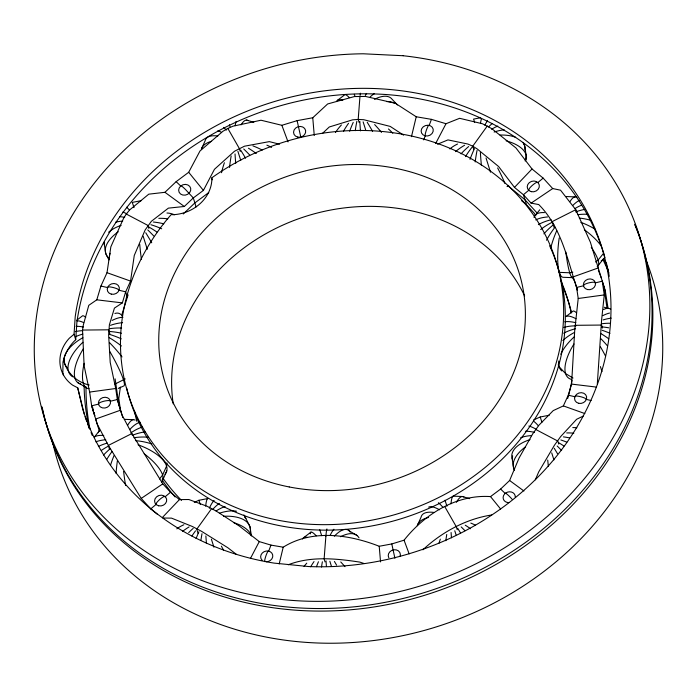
<?xml version="1.0" encoding="UTF-8"?>
<svg xmlns="http://www.w3.org/2000/svg" width="697" height="697" viewBox="0 0 697 697"><rect width="100%" height="100%" fill="white"/><g stroke="black" fill="none" stroke-linecap="round" stroke-linejoin="round"><path stroke-width="1.05" d="M608.019 308.091L605.353 291.198L590.368 242.173L575.766 209.701L560.545 190.194L552.704 188.556L543.146 178.11L532.029 168.979L515.954 147.947L491.76 128.631L482.524 123.778L459.619 118.307L446.002 123.718L431.452 119.353L416.231 116.765L395.399 103.304L365.516 96.447L354.416 96.552L327.651 103.958L312.761 117.758L297.114 120.651L281.867 125.303L261 120.224L232.99 126.183L227.832 128.431L222.988 131.228L199.987 150.996L188.687 172.29L176.141 181.656L164.945 192.302L148.775 194.167L129.694 209.884L126.279 214.04L123.474 218.51L110.849 246.808L107.016 272.701L100.934 286.031L96.796 299.823L88.789 305.321L83.291 325.116L82.542 330.064L84.11 365.725L89.643 392.071L91.647 405.802L99.392 431.199M279.593 144.209L269.321 141.622L244.473 146.204L234.48 151.249L214.441 169.301L203.402 190.403L193.313 197.931L184.313 206.486L168.378 208.133L151.388 221.297L145.168 229.923L134.26 255.477L130.566 281.091L125.669 291.808L122.341 302.899L114.421 308.109L109.385 324.863L108.619 334.76L110.213 362.44L115.711 388.499L117.323 399.538L121.914 414.767L131.846 433.569L162.819 483.849L170.504 492.256L179.434 499.601L188.852 499.522L206.965 506.214L216.201 511.067L239.515 526.174L259.267 541.595L270.967 545.106L283.209 547.189C312.056 529.058 349.075 534.433 379.22 546.265L391.792 543.939L404.06 540.201C424.578 514.238 456.422 494.26 490.522 496.595L500.612 489.067L509.612 480.503L519.108 457.946L532.735 433.822L538.947 425.196L553.226 410.603L563.359 405.907L568.255 395.182L571.575 384.099L574.729 330.256L578.214 298.49L576.602 287.452L583.467 285.779L584.391 284.472A12.137 6.02 -12.6 0 1 593.861 282.163L595.404 282.869L602.269 281.187L605.353 291.198M264.747 561.616L264.843 559.525A12.137 3.363 -76.9 0 1 267.979 551.214L268.693 551.135L270.967 545.106M597.312 384.003L601.589 320.106L604.273 294.918L602.269 281.187M74.048 334.238L75.206 316.821A271.856 235.908 -17.1 0 1 375.509 88.571A271.856 235.908 -17.1 0 1 608.908 338.298A271.856 235.908 -17.1 0 1 308.605 566.548L274.06 563.106A271.856 235.908 -17.1 0 1 82.716 409.095L77.716 387.828L72.61 385.145A38.082 33.047 -17.1 0 1 69.308 338.228L74.048 334.238L75.729 339.709C69.291 345.634 64.96 353.562 63 362.048L62.861 372.546L63.471 375.509M75.729 339.709L76.888 322.293A271.856 235.908 -17.1 0 1 328.121 96.073A271.856 235.908 -17.1 0 1 604.909 257.602M325.926 535.679L324.122 558.942L325.046 561.93M359.992 96.177L358.188 119.44L359.112 122.437M120.389 387.088L118.786 398.51L120.398 409.548L117.323 399.538L110.448 401.211A6.142 5.332 -17.1 0 1 102.511 407.911A6.142 5.332 -17.1 0 1 100.49 398.884A6.142 5.332 -17.1 0 1 110.448 401.211L108.906 400.514A12.137 6.02 -12.6 0 0 99.444 402.822L98.512 404.129L91.647 405.802L94.731 415.813L94.261 412.641M108.932 259.911L105.744 253.464L104.289 244.333L104.576 242.26M166.992 462.991L166.566 466.11L162.619 475.023L159.447 478.97M525.216 161.007L526.078 154.778L524.623 145.656L523.264 142.894M514.56 469.9L513.645 468.062L512.199 458.931L512.626 455.821M279.192 563.943L283.209 547.189M411.465 136.664L416.231 116.765M121.513 315.793L128.091 294.883M423.715 139.879L425.231 135.854L425.327 133.763A12.137 3.363 -76.9 0 1 428.455 125.46L429.178 125.382L431.452 119.353M535.322 479.832L538.711 471.904L554.429 445.235L560.641 436.61L576.637 419.272L583.171 416.1M162.967 479.51L166.775 470.902M435.642 143.512L446.002 123.718M250.389 558.567L259.267 541.595M211.383 508.923L196.772 529.197L198 533.188M487.342 125.922L472.74 146.196L473.655 149.193M99.784 430.31L94.295 437.141A40.696 14.428 31.5 0 1 103.775 435.477M536.098 214.336L539.757 209.788M603.785 253.011L598.087 260.103L595.604 262.002M602.705 259.859L597.216 266.69A40.696 10.263 45.8 0 0 591.274 247.357M422.879 549.811C441.741 532.212 466.023 518.873 491.673 514.987M162.619 517.252L179.434 499.601M576.602 287.452L577.525 290.457C567.776 260.887 561.625 227.449 538.746 204.552L531.105 203.141L523.421 194.742L514.482 187.397L532.029 168.979M183.241 213.979L194.855 202.932L208.734 192.572M322.371 133.502L329.272 126.993L352.612 119.823L358.188 119.44L363.712 119.71L390.198 126.41L403.58 135.148M120.555 410.185L95.681 419.036L97.118 423.898L108.349 445.418L141.221 498.433L150.779 508.88L156.05 504.436L156.694 502.624A12.137 5.419 -46.5 0 1 163.969 496.491L165.224 496.7L170.504 492.256M543.146 178.11L537.866 182.562L536.612 182.353A12.137 5.419 -46.5 0 0 529.337 188.486L528.701 190.29L523.421 194.742L526.496 204.744L534.181 213.151L535.871 215.826M211.688 178.014L212.602 177.273A223.99 194.376 -17.1 0 1 559.761 275.481A223.99 194.376 -17.1 0 1 287.504 521.861A223.99 194.376 -17.1 0 1 170.469 215.408L171.288 214.571L173.056 214.702A38.082 33.047 -17.1 0 0 211.862 179.591L211.688 178.014L212.245 179.835M337.636 100.211L344.806 94.74A40.696 5.402 59.4 0 1 349.354 97.624M76.992 320.062L82.568 315.802A40.696 5.402 59.4 0 1 85.748 317.388M125.268 378.933L114.9 384.082M507.05 186.613L508.714 185.35M303.735 537.614L310.914 532.142M531.105 203.141L552.704 188.556M141.221 498.433L162.819 483.849M288.253 564.762C310.975 555.945 336.259 558.506 359.835 562.113L363.895 563.472M118.263 388.421L123.848 385.929A40.696 5.402 59.4 0 0 109.856 351.541M194.263 502.363L198.915 500.28L207.933 498.529A40.696 5.062 85.5 0 0 205.685 506.188M533.675 419.908L540.192 416.998L549.21 415.238M437.507 144.218L447.971 139.897L467.914 144.052L472.74 146.196L477.149 148.905L498.634 166.557L514.482 187.397M573.361 276.814L598.244 267.953M480.573 117.749L473.568 119.109L474.674 122.402M141.299 200.64L132.291 202.4L134.033 207.636M572.838 272.161L569.719 272.771L559.29 272.37M578.214 298.49L604.273 294.918M89.643 392.071L115.711 388.499M82.542 330.064L108.636 329.812L109.865 333.802M575.478 325.307L601.572 325.055L602.496 328.043M162.959 518.028L171.532 518.132L192.355 526.488L201.59 531.341L227.867 547.764L236.222 554.228M566.156 196.537L575.191 196.894M124.354 419.341L133.388 419.69M96.796 299.823L122.341 302.899M571.575 384.099L596.066 387.044M100.934 286.031L107.547 287.573L108.427 286.85A12.137 5.01 20.7 0 1 117.549 288.976L119.048 290.266L125.669 291.808L127.211 296.809M568.255 395.182L574.868 396.732L575.748 396.001A12.137 5.01 20.7 0 1 584.87 398.135L586.369 399.416L591.1 400.522M246.32 120.076L253.821 122.236M604.264 307.272L608.011 308.353M89.199 385.014C76.766 382.305 65.466 371.963 63.758 359.068M469.752 498.669L462.25 496.508L453.224 496.159A40.696 5.062 85.5 0 0 450.976 503.818M563.359 405.907L584.853 413.565M107.016 272.701L130.566 281.091M126.279 214.04L147.973 225.453L148.897 228.442M536.141 429.666L557.835 441.079L558.759 444.076M573.004 378.035L565.546 373.575L559.081 366.683L558.175 364.836M349.188 530.844L357.291 535.697M77.472 382.374L85.574 387.227M164.945 192.302L184.313 206.486M509.612 480.503L523.926 490.993M508.052 185.846L524.963 199.743L537.317 213.256M521.626 200.745L526.496 204.744M150.779 508.88L157.13 514.098M176.141 181.656L180.732 186.012A6.142 5.332 -17.1 0 1 190.69 188.338A6.142 5.332 -17.1 0 1 182.753 195.029A6.142 5.332 -17.1 0 1 180.732 186.012L181.246 185.785A12.137 2.657 49.9 0 1 187.58 191.788L193.313 197.931L196.084 206.931M500.612 489.067L505.203 493.415L505.717 493.197A12.137 2.657 49.9 0 1 512.051 499.191M397.429 104.951L391.191 98.294A40.696 17.425 -51.3 0 0 374.42 99.34M244.447 517L245.884 518.533L249.979 526.827L251.434 535.949A40.696 19.577 -0.5 0 0 233.504 522.567M490.522 496.595L500.559 508.941M188.687 172.29L203.402 190.403M227.832 128.431L239.315 148.452L240.238 151.441M444.799 506.667L456.282 526.688L457.206 529.685M572.15 276.84L575.086 282.233L576.445 286.815M598.357 270.253L601.319 277.964M281.867 125.303L288.053 141.909M404.06 540.201L409.148 553.88M540.192 416.998L541.944 422.234M198.915 500.28L200.344 504.55M354.303 94.287L354.939 96.238M445 500.228L446.951 506.249M229.383 124.772L230.019 126.723M319.766 529.737L321.7 535.697M486.036 158.001L490.505 172.194M553.932 459.898L551.71 452.867M363.12 121.844L365.664 129.886M454.766 530.774L456.038 534.791M237.886 151.327L240.744 160.371M329.855 561.259L331.441 566.278M143.173 236.257L147.294 249.317M211.391 539.164L213.918 547.197M600.413 366.605L601.981 371.623M576.689 212.69L575.766 209.701L552.268 221.55L554.115 227.536M132.456 435.564L131.846 433.569L108.349 445.418L109.577 449.408M77.716 387.828L84.398 414.567M122.838 417.625L118.856 404.539L115.11 378.854M300.79 137.056L297.114 120.651M394.911 558.271L391.792 543.939M603.811 286.197L607.052 308.405M92.727 407.632L93.189 410.803M379.22 546.265L380.545 561.921M312.761 117.758L314.26 135.514M562.157 285.143A223.99 194.376 -17.1 0 1 571.435 312.195M175.104 496.978A223.99 194.376 -17.1 0 1 162.07 479.858M173.239 403.885A185.315 160.807 -17.1 0 1 307.699 215.73A185.315 160.807 -17.1 0 1 524.623 295.868M560.928 280.743A223.99 194.376 -17.1 0 1 571.209 313.023M571.993 380.153A223.99 194.376 -17.1 0 1 567.672 398.571M181.534 500.394A223.99 194.376 -17.1 0 1 162.845 478.029M136.795 421.319A223.99 194.376 -17.1 0 1 134.739 411.988M549.645 245.832A223.99 194.376 -17.1 0 1 407.362 516.73A223.99 194.376 -17.1 0 1 126.749 388.22M508.775 502.607A6.142 5.332 -17.1 0 1 503.129 497.257A6.142 5.332 -17.1 0 1 509.612 491.794A6.142 5.332 -17.1 0 1 515.266 497.144M262.133 560.24A6.142 5.332 -17.1 0 1 264.05 551.719A6.142 5.332 -17.1 0 1 272.684 554.917A6.142 5.332 -17.1 0 1 266.298 561.782M388.839 557.896A6.142 5.332 -17.1 0 1 393.927 549.785A6.142 5.332 -17.1 0 1 400.052 556.485M565.816 251.992A40.696 5.062 85.5 0 0 572.646 277.659L563.612 277.31A40.696 9.958 -81 0 1 559.194 237.991M569.919 201.686A40.696 9.958 -81 0 1 576.872 197.347M604.473 257.629A40.696 14.428 31.5 0 1 601.232 260.695M534.033 217.49A40.696 14.428 31.5 0 1 544.453 212.594M584.33 229.731A40.696 14.428 31.5 0 1 601.189 245.963M535.732 219.921A40.696 17.599 16 0 1 547.537 216.959M580.819 222.326A40.696 17.599 16 0 1 595.421 229.426M540.672 229.54A40.696 20.222 -17.7 0 1 552.686 222.047M577.752 214.659A40.696 20.222 -17.7 0 1 587.798 214.275M538.38 224.634A40.696 19.577 -0.5 0 1 551.109 219.729M579.312 218.039A40.696 19.577 -0.5 0 1 590.734 220.278M543.913 233.861A40.696 19.49 -34.8 0 1 553.854 224.399M575.678 211.905A40.696 19.49 -34.8 0 1 584.774 209.414M550.621 248.489A40.696 14.175 -66.6 0 1 556.737 230.681M572.856 205.397A40.696 14.175 -66.6 0 1 579.233 200.475M546.535 240.23A40.696 17.425 -51.3 0 1 555.03 227.187M575.13 208.481A40.696 17.425 -51.3 0 1 581.385 205.249M561.808 370.987A40.696 19.49 -34.8 0 1 558.724 360.976M560.763 354.268A40.696 19.49 -34.8 0 1 574.241 336.834M603.079 319.923A40.696 19.49 -34.8 0 1 611.217 318.154M571.331 379.36A40.696 17.425 -51.3 0 1 573.971 343.978M602.757 315.671A40.696 17.425 -51.3 0 1 609.553 313.058M575.975 318.729A40.696 10.263 45.8 0 0 565.973 316.543L573.152 311.071A40.696 5.402 59.4 0 1 576.332 312.657M600.779 338.594A40.696 10.263 45.8 0 1 607.226 345.59M600.439 346.801A40.696 5.402 59.4 0 1 605.588 356.167M564.823 321.77A40.696 14.428 31.5 0 1 575.896 322.72M600.779 333.506A40.696 14.428 31.5 0 1 608.716 338.759M563.856 327.433A40.696 17.599 16 0 1 575.896 325.83M602.199 330.308A40.696 17.599 16 0 1 610.014 333.297M562.827 340.493A40.696 20.222 -17.7 0 1 574.337 332.478M602.138 323.696A40.696 20.222 -17.7 0 1 610.136 323.242M563.646 333.183A40.696 19.577 -0.5 0 1 575.495 328.766M601.616 326.867A40.696 19.577 -0.5 0 1 608.769 327.825M603.628 309.512A40.696 14.175 -66.6 0 1 610.685 309.18M514.482 470.013A40.696 20.222 -17.7 0 1 525.329 446.995M566.705 432.933A40.696 20.222 -17.7 0 1 573.814 433.212M512.199 458.931A40.696 19.577 -0.5 0 1 530.042 439.607M563.403 436.871A40.696 19.577 -0.5 0 1 569.597 437.925M548.356 466.345A40.696 5.062 85.5 0 1 547.729 460.064M528.831 426.041A40.696 10.263 45.8 0 1 536.437 429.404M557.173 445.993A40.696 10.263 45.8 0 1 561.643 450.567M533.824 421.397A40.696 5.402 59.4 0 1 538.241 425.658M554.211 448.258A40.696 5.402 59.4 0 1 557.504 453.721M525.381 431.269A40.696 14.428 31.5 0 1 534.555 432.384M558.524 442.621A40.696 14.428 31.5 0 1 563.943 446.036M520.694 437.742A40.696 17.599 16 0 1 531.558 435.59M560.858 439.973A40.696 17.599 16 0 1 566.783 442.159M572.786 427.601A40.696 19.49 -34.8 0 1 576.846 427.784M109.359 259.049A40.696 19.49 -34.8 0 1 110.065 253.272M166.966 213.012A40.696 19.49 -34.8 0 1 174.337 214.815M108.61 258.047A40.696 20.222 -17.7 0 1 118.263 231.779M158.803 218.327A40.696 20.222 -17.7 0 1 167.777 218.867M104.289 244.333A40.696 19.577 -0.5 0 1 103.888 242.303M108.627 232.249A40.696 19.577 -0.5 0 1 121.156 225.34M153.418 222.029A40.696 19.577 -0.5 0 1 163.812 223.824M122.881 212.036A40.696 10.263 45.8 0 1 126.741 213.796M147.747 229.923A40.696 10.263 45.8 0 1 153.741 235.961M126.479 207.209A40.696 5.402 59.4 0 1 129.198 209.797M145.743 232.763A40.696 5.402 59.4 0 1 151.728 242.791M119.596 216.697A40.696 14.428 31.5 0 1 124.676 217.351M148.783 226.961A40.696 14.428 31.5 0 1 156.903 232.023M141.395 259.345A40.696 5.062 85.5 0 1 139.731 244.403M115.597 222.221A40.696 17.599 16 0 1 122.681 221.062M150.918 224.73A40.696 17.599 16 0 1 161.704 228.782M229.548 167.463A40.696 9.958 -81 0 1 231.169 155.919M241.049 124.868A40.696 9.958 -81 0 1 248.01 120.529M235.717 163.49A40.696 5.062 85.5 0 1 235.037 153.959M235.229 125.704A40.696 5.062 85.5 0 1 236.109 121.391M217.856 130.783A40.696 10.263 45.8 0 1 221.045 132.038M243.732 149.001A40.696 10.263 45.8 0 1 249.726 155.048M223.737 127.412A40.696 5.402 59.4 0 1 226.325 130.139M240.622 150.073A40.696 5.402 59.4 0 1 245.588 158.21M217.873 135.985A40.696 14.428 31.5 0 0 205.171 140.672L201.355 149.289A40.696 17.599 16 0 1 211.592 141.299M248.446 148.208A40.696 14.428 31.5 0 1 256.304 153.532M266.873 145.176A40.696 19.577 -0.5 0 1 271.586 147.415M252.933 145.882A40.696 17.599 16 0 1 262.194 150.073M221.507 172.717A40.696 14.175 -66.6 0 1 224.39 162.732M445.836 540.75A40.696 9.958 -81 0 1 446.742 534.46M456.369 502.345A40.696 9.958 -81 0 1 463.941 496.961M439.049 543.111A40.696 14.175 -66.6 0 1 440.321 539.164M451.473 537.814A40.696 5.062 85.5 0 1 451.09 532.508M428.646 507.128A40.696 10.263 45.8 0 1 439.537 509.795M461.187 526.915A40.696 10.263 45.8 0 1 464.934 530.713M438.396 502.729A40.696 5.402 59.4 0 1 442.856 507.268M457.668 528.274A40.696 5.402 59.4 0 1 460.438 532.813M433.804 512.417A40.696 14.428 31.5 0 0 421.101 517.104L417.285 525.721A40.696 17.599 16 0 1 428.542 517.479M465.282 525.216A40.696 14.428 31.5 0 1 470.545 528.735M470.797 523.081A40.696 17.599 16 0 1 475.467 525.155M388.447 128.954A40.696 14.428 31.5 0 1 392.803 133.232M335.44 132.5A40.696 19.49 -34.8 0 1 341.417 124.937M386.835 101.588A40.696 19.49 -34.8 0 1 395.234 103.417M343.543 131.167A40.696 17.425 -51.3 0 1 348.526 123.308M355.243 130.696A40.696 9.958 -81 0 1 356.873 121.278M365.359 95.428A40.696 9.958 -81 0 1 366.587 93.433M349.65 131.254A40.696 14.175 -66.6 0 1 353.222 122.402M370.229 96.831A40.696 14.175 -66.6 0 1 374.489 93.616M360.454 130.897A40.696 5.062 85.5 0 1 359.835 121.391M360.14 95.219A40.696 5.062 85.5 0 1 360.454 93.198M336.459 101.57A40.696 10.263 45.8 0 1 342.776 100.298M374.646 124.563A40.696 10.263 45.8 0 1 381.529 132.404M367.206 122.263A40.696 5.402 59.4 0 1 372.625 131.393M634.871 224.817A311.141 269.992 -17.1 0 1 424.839 595.229A311.141 269.992 -17.1 0 1 42.282 407.876M645.169 257.96A311.141 269.992 -17.1 0 1 434.144 627.561A311.141 269.992 -17.1 0 1 52.17 440.025M90.026 429.317A271.856 235.908 -17.1 0 1 86.01 386.765M602.766 259.24A271.856 235.908 -17.1 0 1 608.864 272.875M634.897 224.251A311.141 269.992 -17.1 0 1 423.462 592.859A311.141 269.992 -17.1 0 1 41.715 406.377M89.199 428.228A271.856 235.908 -17.1 0 1 84.093 385.833M603.558 258.718A271.856 235.908 -17.1 0 1 608.106 269.539M606.294 262.752A271.856 235.908 -17.1 0 1 607.305 266.89M607.775 268.972A271.856 235.908 -17.1 0 1 609.256 276.291M92.309 435.494A271.856 235.908 -17.1 0 1 91.037 432.558M89.416 428.611A271.856 235.908 -17.1 0 1 87.508 423.628M86.776 421.624A271.856 235.908 -17.1 0 1 85.051 416.588M88.989 388.647A40.696 14.175 -66.6 0 1 84.18 363.303M114.9 313.476A40.696 14.175 -66.6 0 1 120.851 314.513M80.747 384.091A40.696 17.425 -51.3 0 1 83.387 348.718M112.182 320.411A40.696 17.425 -51.3 0 1 122.942 317.301M72.627 376.789A40.696 19.49 -34.8 0 1 82.891 342.279M110.492 325.316A40.696 19.49 -34.8 0 1 122.602 322.711M67.269 367.711A40.696 20.222 -17.7 0 1 82.865 337.705M109.534 328.696A40.696 20.222 -17.7 0 1 121.609 328.043M76.836 320.847A40.696 10.263 45.8 0 1 83.718 322.624M109.446 342.575A40.696 10.263 45.8 0 1 122.019 356.925M76.139 326.344A40.696 14.428 31.5 0 1 83.335 327.024M109.29 337.688A40.696 14.428 31.5 0 1 121.444 346M75.293 331.633A40.696 17.599 16 0 1 82.316 330.666M109.586 334.403A40.696 17.599 16 0 1 121.295 338.873M75.912 336.538A40.696 19.577 -0.5 0 1 82.821 334.063M108.932 331.441A40.696 19.577 -0.5 0 1 121.417 333.236M95.837 441.846A40.696 17.599 16 0 1 105.735 439.763M138.023 444.773A40.696 17.599 16 0 1 165.015 474.213M144.201 453.773A40.696 14.428 31.5 0 1 161.634 482.019M98.347 432.671A40.696 10.263 45.8 0 1 99.087 430.877M101.318 450.48A40.696 20.222 -17.7 0 1 108.148 446.246M133.92 437.733A40.696 20.222 -17.7 0 1 147.991 437.211M98.373 446.472A40.696 19.577 -0.5 0 1 107.216 443.092M135.418 440.635A40.696 19.577 -0.5 0 1 151.859 444.015M103.565 455.036A40.696 19.49 -34.8 0 1 110.414 448.537M132.857 435.094A40.696 19.49 -34.8 0 1 145.02 431.922M116.085 473.385A40.696 9.958 -81 0 1 117.392 460.795M127.507 425.527A40.696 9.958 -81 0 1 135.07 420.152M110.483 465.308A40.696 14.175 -66.6 0 1 114.09 455.455M129.703 429.622A40.696 14.175 -66.6 0 1 140.167 422.277M106.702 459.506A40.696 17.425 -51.3 0 1 111.929 451.682M130.827 432.924A40.696 17.425 -51.3 0 1 142.458 427.069M125.617 485.461A40.696 5.062 85.5 0 1 123.613 471.46M188.678 532.621A40.696 19.49 -34.8 0 1 193.191 528.396M219.468 513.192A40.696 19.49 -34.8 0 1 236.51 511.215M243.88 514.961A40.696 19.49 -34.8 0 1 245.884 518.533M223.502 516.294A40.696 20.222 -17.7 0 1 250.362 531.114M182.44 531.523A40.696 20.222 -17.7 0 1 189.096 526.923M176.794 528.849A40.696 19.577 -0.5 0 1 183.877 524.754M191.902 536.063A40.696 17.425 -51.3 0 1 195.508 530.87M216.079 510.988A40.696 17.425 -51.3 0 1 225.096 506.536M200.971 539.975A40.696 9.958 -81 0 1 201.999 533.675M209.335 508.209A40.696 9.958 -81 0 1 214.127 500.481M196.101 538.572A40.696 14.175 -66.6 0 1 198.95 531.689M212.602 509.568A40.696 14.175 -66.6 0 1 219.389 503.408M206.451 543.346A40.696 5.062 85.5 0 1 205.868 535.941M221.393 546.152A40.696 5.402 59.4 0 1 223.484 550.099M334.333 536.193A40.696 14.175 -66.6 0 1 350.234 532.116M316.473 566.687A40.696 14.175 -66.6 0 1 318.459 561.765M340.519 536.742A40.696 17.425 -51.3 0 1 359.016 537.892M310.662 566.8A40.696 17.425 -51.3 0 1 314.016 561.573M304.031 566.434A40.696 19.49 -34.8 0 1 306.776 563.15M321.5 567.053A40.696 9.958 -81 0 1 322.371 561.791M330.143 535.374A40.696 9.958 -81 0 1 333.907 529.232M326.396 566.182A40.696 5.062 85.5 0 1 326.048 560.876M325.9 536.176A40.696 5.062 85.5 0 1 326.919 528.962M302.559 538.973A40.696 10.263 45.8 0 1 307.063 537.265M340.746 561.965A40.696 10.263 45.8 0 1 344.989 566.661M310.304 533.867A40.696 5.402 59.4 0 1 316.203 535.801M334.421 561.477A40.696 5.402 59.4 0 1 336.599 565.128M523.22 142.78A40.696 20.222 -17.7 0 1 525.015 149.951M455.577 151.632A40.696 20.222 -17.7 0 1 464.603 145.246M500.071 135.044A40.696 20.222 -17.7 0 1 515.641 137.3M449.905 148.958A40.696 19.577 -0.5 0 1 457.546 144.026M506.127 140.811A40.696 19.577 -0.5 0 1 526.244 159.892M497.623 167.951A40.696 5.402 59.4 0 1 504.881 183.433M461.048 153.863A40.696 19.49 -34.8 0 1 468.645 146.544M494.112 132.029A40.696 19.49 -34.8 0 1 504.245 129.834M465.457 156.642A40.696 17.425 -51.3 0 1 472.104 147.172M491.551 129.293A40.696 17.425 -51.3 0 1 497.806 126.07M475.197 161.948A40.696 9.958 -81 0 1 477.044 150.421M484.859 125.19A40.696 9.958 -81 0 1 487.569 120.694M470.022 159.369A40.696 14.175 -66.6 0 1 474.483 148.592M488.606 126.906A40.696 14.175 -66.6 0 1 492.335 123.465M481.4 165.346A40.696 5.062 85.5 0 1 480.381 152.652M480.521 123.343A40.696 5.062 85.5 0 1 481.4 119.021M403.171 55.734L363.276 53.782A311.141 269.992 -17.1 0 0 59.89 456.605A311.141 269.992 -17.1 0 0 581.42 482.167A311.141 269.992 -17.1 0 0 403.171 55.734M289.22 486.959A185.315 160.807 -17.1 0 0 520.502 277.65A185.315 160.807 -17.1 0 0 216.453 218.065A185.315 160.807 -17.1 0 0 289.22 486.959M111.328 294.16A6.142 5.332 -17.1 0 0 119.265 287.46A6.142 5.332 -17.1 0 0 109.307 285.134A6.142 5.332 -17.1 0 0 111.328 294.16M587.466 289.56A6.142 5.332 -17.1 0 0 595.404 282.869A6.142 5.332 -17.1 0 0 585.445 280.543A6.142 5.332 -17.1 0 0 587.466 289.56M297.645 137.091A6.142 5.332 -17.1 0 0 305.591 130.391A6.142 5.332 -17.1 0 0 295.633 128.065A6.142 5.332 -17.1 0 0 297.645 137.091M425.231 135.854A6.142 5.332 -17.1 0 0 433.168 129.163A6.142 5.332 -17.1 0 0 423.21 126.837A6.142 5.332 -17.1 0 0 425.231 135.854M578.649 403.31A6.142 5.332 -17.1 0 0 586.586 396.619A6.142 5.332 -17.1 0 0 576.628 394.293A6.142 5.332 -17.1 0 0 578.649 403.31M531.306 191.666A6.142 5.332 -17.1 0 0 539.251 184.975A6.142 5.332 -17.1 0 0 529.293 182.649A6.142 5.332 -17.1 0 0 531.306 191.666M158.663 505.804A6.142 5.332 -17.1 0 0 166.609 499.113A6.142 5.332 -17.1 0 0 156.651 496.787A6.142 5.332 -17.1 0 0 158.663 505.804"/></g></svg>
